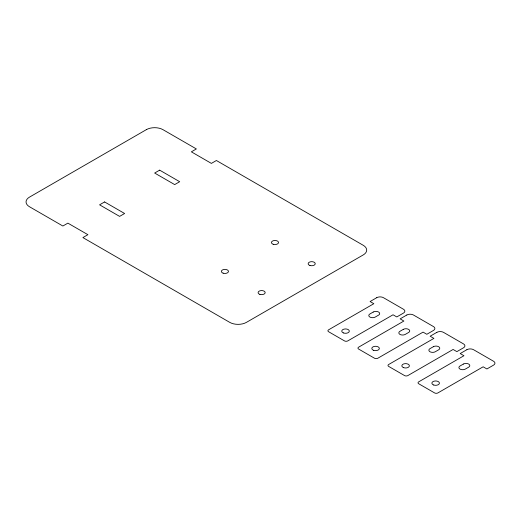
<?xml version="1.0" encoding="UTF-8"?>
<svg xmlns="http://www.w3.org/2000/svg" width="521" height="521" viewBox="0 0 521 521"><rect width="100%" height="100%" fill="white"/><g stroke="black" fill="none" stroke-linecap="round" stroke-linejoin="round"><path stroke-width="0.78" d="M146.31 129.677L29.495 197.12A11.801 6.812 0 0 0 29.495 206.752L62.872 226.023L67.88 223.131L87.906 234.691L82.898 237.583L229.748 322.369A11.801 6.812 0 0 0 246.433 322.369L363.241 254.925A11.801 6.812 0 0 0 363.241 245.293L216.397 160.507L211.389 163.399L191.363 151.839L196.371 148.947L162.995 129.677A11.801 6.812 0 0 0 146.31 129.677M104.591 201.94L99.583 204.825L119.609 216.391L124.617 213.499L104.591 201.94M159.66 170.146L154.652 173.037L174.678 184.597L179.68 181.705L159.66 170.146M376.761 297.68L370.086 301.529L373.837 303.697L328.614 329.806A2.358 1.361 0 0 0 328.614 331.734L344.472 340.89A2.358 1.361 0 0 0 347.807 340.89L393.029 314.782L396.787 316.944L403.462 313.095A4.722 2.722 0 0 0 403.462 309.24L383.436 297.68A4.722 2.722 0 0 0 376.761 297.68M373.238 312.04L369.903 313.968A3.777 2.182 0 0 0 369.903 317.055A3.777 2.182 0 0 0 375.244 317.055L378.578 315.127A3.777 2.182 0 0 0 378.578 312.04A3.777 2.182 0 0 0 373.238 312.04M406.797 315.016L400.121 318.872L403.879 321.04L358.656 347.149A2.358 1.361 0 0 0 358.656 349.077L374.508 358.227A2.358 1.361 0 0 0 377.842 358.227L423.065 332.118L426.823 334.287L433.498 330.431A4.722 2.722 0 0 0 433.498 326.582L413.472 315.016A4.722 2.722 0 0 0 406.797 315.016M403.274 329.383L399.939 331.31A3.777 2.182 0 0 0 399.939 334.391A3.777 2.182 0 0 0 405.279 334.391L408.614 332.47A3.777 2.182 0 0 0 408.614 329.383A3.777 2.182 0 0 0 403.274 329.383M436.832 332.359L430.157 336.214L433.915 338.383L388.692 364.492A2.358 1.361 0 0 0 388.692 366.419L404.543 375.569A2.358 1.361 0 0 0 407.884 375.569L453.107 349.461L456.858 351.629L463.534 347.774A4.722 2.722 0 0 0 463.534 343.925L443.508 332.359A4.722 2.722 0 0 0 436.832 332.359M433.316 346.726L429.975 348.653A3.777 2.182 0 0 0 429.975 351.734A3.777 2.182 0 0 0 435.315 351.734L438.656 349.806A3.777 2.182 0 0 0 438.656 346.726A3.777 2.182 0 0 0 433.316 346.726M466.868 349.702L460.199 353.557L463.95 355.726L418.728 381.834A2.358 1.361 0 0 0 418.728 383.762L434.579 392.912A2.358 1.361 0 0 0 437.92 392.912L483.143 366.804L486.894 368.972L493.569 365.117A4.722 2.722 0 0 0 493.569 361.261L473.543 349.702A4.722 2.722 0 0 0 466.868 349.702M463.351 364.068L460.01 365.996A3.777 2.182 0 0 0 460.01 369.076A3.777 2.182 0 0 0 465.351 369.076L468.692 367.149A3.777 2.182 0 0 0 468.692 364.068A3.777 2.182 0 0 0 463.351 364.068M309.93 265.476A3.543 2.045 0 0 0 315.238 263.704A3.543 2.045 0 0 0 309.93 261.933A3.543 2.045 0 0 0 309.93 265.476M273.212 244.277A3.543 2.045 0 0 0 278.527 242.506A3.543 2.045 0 0 0 273.212 240.741A3.543 2.045 0 0 0 273.212 244.277M223.151 273.18A3.543 2.045 0 0 0 228.465 271.408A3.543 2.045 0 0 0 223.151 269.644A3.543 2.045 0 0 0 223.151 273.18M259.868 294.378A3.543 2.045 0 0 0 265.176 292.607A3.543 2.045 0 0 0 259.868 290.835A3.543 2.045 0 0 0 259.868 294.378M343.424 332.926A3.777 2.182 0 0 0 349.304 331.271A3.777 2.182 0 0 0 343.886 329.155A3.777 2.182 0 0 0 343.424 332.926M433.759 385.032A3.777 2.182 0 0 0 439.424 383.143A3.777 2.182 0 0 0 433.759 381.255A3.777 2.182 0 0 0 433.759 385.032M403.723 367.689A3.777 2.182 0 0 0 409.389 365.801A3.777 2.182 0 0 0 403.723 363.912A3.777 2.182 0 0 0 403.723 367.689M373.687 350.346A3.777 2.182 0 0 0 379.353 348.458A3.777 2.182 0 0 0 373.687 346.569A3.777 2.182 0 0 0 373.687 350.346"/></g></svg>
